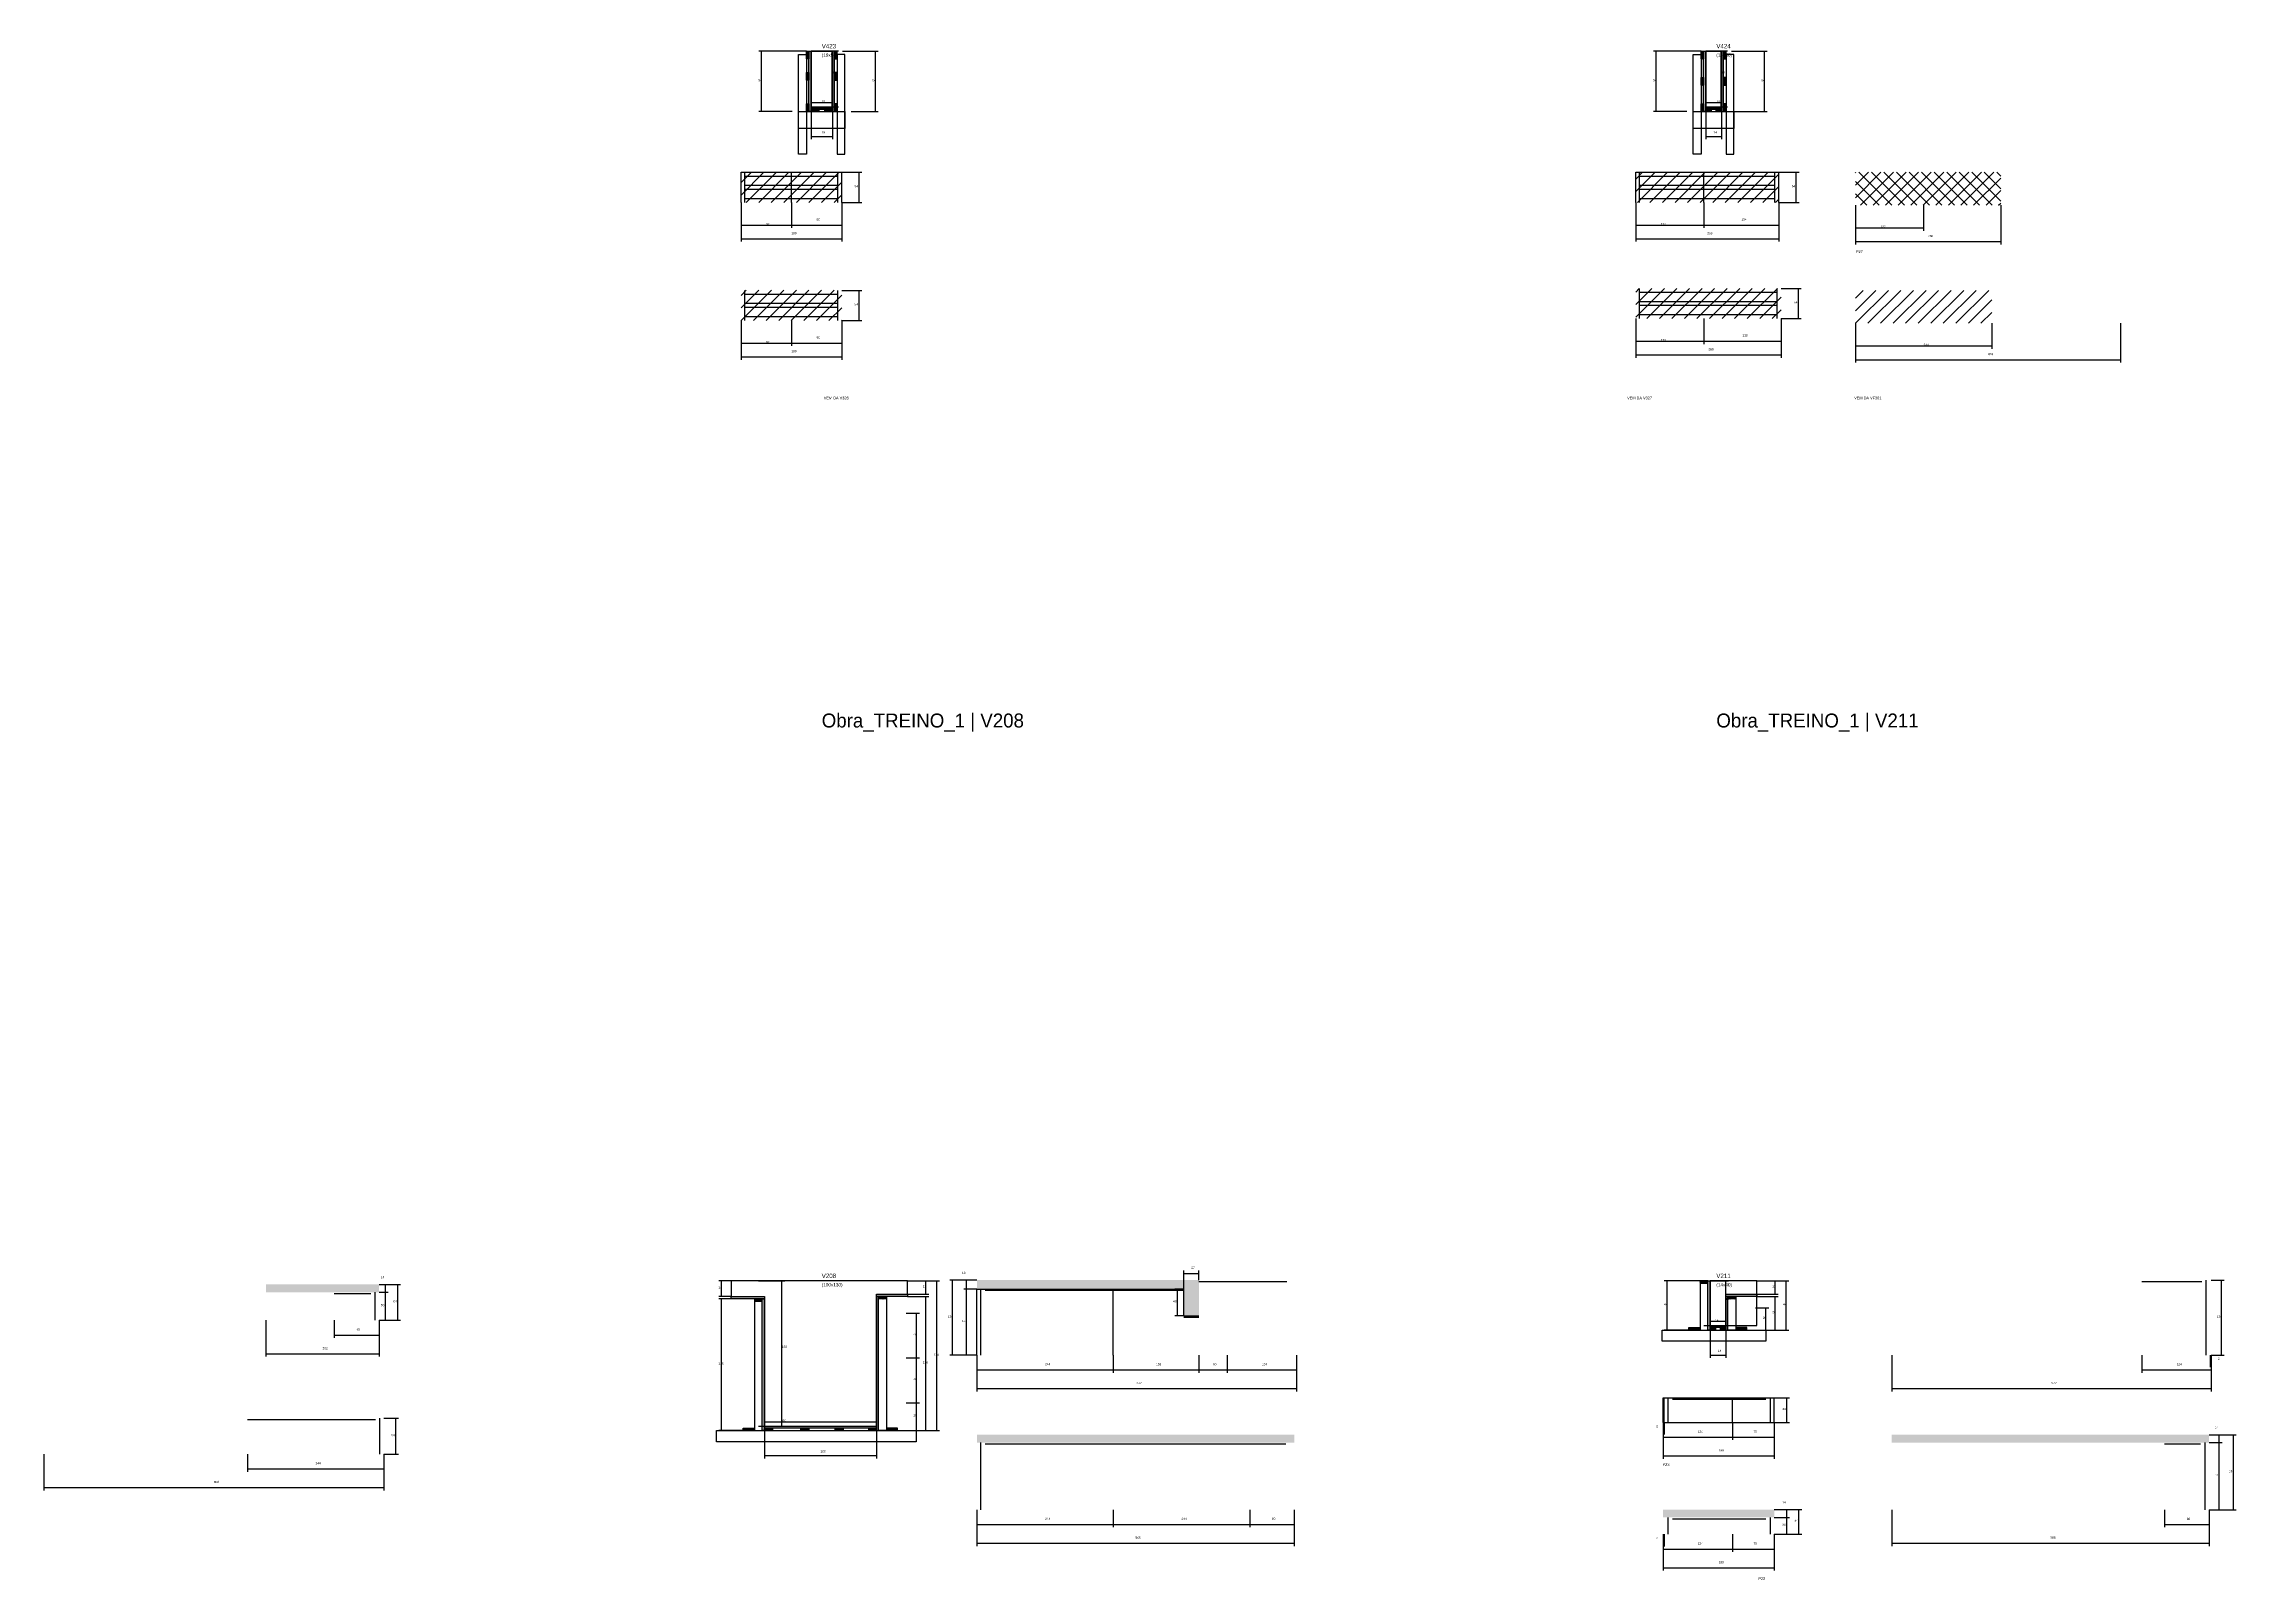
# Model space of a CAD drawing. Header units: metres. Extents: x -65046 to 21926, y -45195 to 1016.
# Drawn here: x -1391 to 2530, y -13735 to -10987 of the extents above; entities that cross this region are included whole.
import ezdxf

# ---------------------------------------------------------------- set-up
doc = ezdxf.new("R2010")
doc.units = ezdxf.units.M
for name, color, linetype in [('CONCRETO', 251, 'Continuous'), ('COTA', 241, 'Continuous'), ('Hachura', 253, 'Continuous'), ('LABEL_ID', 3, 'Continuous'), ('Madeira', 126, 'Continuous'), ('NOMENCLATURA', 7, 'Continuous'), ('Painéis', 200, 'Continuous'), ('REAPROVEITAMENTO', 251, 'Continuous'), ('SARR_2.2x7', 40, 'Continuous'), ('SARR_3.5x7', 81, 'Continuous'), ('Texto Seção', 7, 'Continuous')]:
    doc.layers.add(name, color=color, linetype=linetype)

msp = doc.modelspace()

# ---------------------------------------------------------------- hatches: boundary and pattern name
at = {"layer": 'COTA'}
h = msp.add_hatch(dxfattribs=at)
h.set_pattern_fill('AR-CONC', scale=0.03)
h.paths.add_polyline_path([(-791.5, -13220.4), (-791.5, -13206.4), (-791.5, -13206.4), (-994, -13206.4), (-994, -13206.4), (-994, -13220.4), (-994, -13220.4), (-791.5, -13220.4)])
h = msp.add_hatch(dxfattribs=at)
h.set_pattern_fill('AR-CONC', scale=0.03)
h.paths.add_polyline_path([(674.5, -13262.7), (674.5, -13198.7), (674.5, -13198.7), (277.5, -13198.7), (277.5, -13198.7), (277.5, -13214.7), (277.5, -13214.7), (647.5, -13214.7), (647.5, -13214.7), (647.5, -13262.7), (647.5, -13262.7), (674.5, -13262.7)])
h = msp.add_hatch(dxfattribs=at)
h.set_pattern_fill('AR-CONC', scale=0.03)
h.paths.add_polyline_path([(845, -13475.4), (845, -13489.4), (845, -13489.4), (277.5, -13489.4), (277.5, -13489.4), (277.5, -13475.4), (277.5, -13475.4), (845, -13475.4)])
h = msp.add_hatch(dxfattribs=at)
h.set_pattern_fill('AR-CONC', scale=0.03)
h.paths.add_polyline_path([(2481.2, -13475.4), (2481.2, -13489.4), (2481.2, -13489.4), (1913.7, -13489.4), (1913.7, -13489.4), (1913.7, -13475.4), (1913.7, -13475.4), (2481.2, -13475.4)])
h = msp.add_hatch(dxfattribs=at)
h.set_pattern_fill('AR-CONC', scale=0.03)
h.paths.add_polyline_path([(1703.7, -13623.3), (1703.7, -13609.3), (1703.7, -13609.3), (1504.7, -13609.3), (1504.7, -13609.3), (1504.7, -13623.3), (1504.7, -13623.3), (1703.7, -13623.3)])
at = {"layer": 'Hachura'}
h = msp.add_hatch(dxfattribs=at)
h.set_pattern_fill('ANSI31', scale=0.5)
h.paths.add_polyline_path([(-23, -11014), (-27.4, -11014), (-27.4, -11014), (-27.4, -11000), (-27.4, -11000), (-23, -11000), (-23, -11000), (-23, -11014)])
h = msp.add_hatch(color=8, dxfattribs=at)
h.dxf.hatch_style = 1
h.paths.add_polyline_path([(-19, -11000), (-23, -11000), (-23, -11000), (-23, -11108), (-23, -11108), (-19, -11108), (-19, -11108), (-19, -11000)])
h = msp.add_hatch(color=8, dxfattribs=at)
h.dxf.hatch_style = 1
h.paths.add_polyline_path([(23, -11000), (19, -11000), (19, -11000), (19, -11108), (19, -11108), (23, -11108), (23, -11108), (23, -11000)])
h = msp.add_hatch(dxfattribs=at)
h.set_pattern_fill('ANSI31', scale=0.5)
h.paths.add_polyline_path([(23, -11014), (27.4, -11014), (27.4, -11014), (27.4, -11000), (27.4, -11000), (23, -11000), (23, -11000), (23, -11014)])
h = msp.add_hatch(dxfattribs=at)
h.set_pattern_fill('ANSI31', scale=0.5)
h.paths.add_polyline_path([(1577, -11014), (1572.6, -11014), (1572.6, -11014), (1572.6, -11000), (1572.6, -11000), (1577, -11000), (1577, -11000), (1577, -11014)])
h = msp.add_hatch(color=8, dxfattribs=at)
h.dxf.hatch_style = 1
h.paths.add_polyline_path([(1581, -11000), (1577, -11000), (1577, -11000), (1577, -11108), (1577, -11108), (1581, -11108), (1581, -11108), (1581, -11000)])
h = msp.add_hatch(color=8, dxfattribs=at)
h.dxf.hatch_style = 1
h.paths.add_polyline_path([(1613, -11000), (1609, -11000), (1609, -11000), (1609, -11108), (1609, -11108), (1613, -11108), (1613, -11108), (1613, -11000)])
h = msp.add_hatch(dxfattribs=at)
h.set_pattern_fill('ANSI31', scale=0.5)
h.paths.add_polyline_path([(1613, -11014), (1617.4, -11014), (1617.4, -11014), (1617.4, -11000), (1617.4, -11000), (1613, -11000), (1613, -11000), (1613, -11014)])
h = msp.add_hatch(dxfattribs=at)
h.set_pattern_fill('ANSI31', scale=0.5)
h.paths.add_polyline_path([(-23, -11052.1), (-27.4, -11052.1), (-27.4, -11052.1), (-27.4, -11038.1), (-27.4, -11038.1), (-23, -11038.1), (-23, -11038.1), (-23, -11052.1)])
h = msp.add_hatch(dxfattribs=at)
h.set_pattern_fill('ANSI31', scale=0.5)
h.paths.add_polyline_path([(23, -11052.1), (27.4, -11052.1), (27.4, -11052.1), (27.4, -11038.1), (27.4, -11038.1), (23, -11038.1), (23, -11038.1), (23, -11052.1)])
h = msp.add_hatch(dxfattribs=at)
h.set_pattern_fill('ANSI31', scale=0.5)
h.paths.add_polyline_path([(1577, -11061), (1572.6, -11061), (1572.6, -11061), (1572.6, -11047), (1572.6, -11047), (1577, -11047), (1577, -11047), (1577, -11061)])
h = msp.add_hatch(dxfattribs=at)
h.set_pattern_fill('ANSI31', scale=0.5)
h.paths.add_polyline_path([(1613, -11061), (1617.4, -11061), (1617.4, -11061), (1617.4, -11047), (1617.4, -11047), (1613, -11047), (1613, -11047), (1613, -11061)])
h = msp.add_hatch(dxfattribs=at)
h.set_pattern_fill('ANSI31', scale=0.5)
h.paths.add_polyline_path([(-23, -11108), (-27.4, -11108), (-27.4, -11108), (-27.4, -11094), (-27.4, -11094), (-23, -11094), (-23, -11094), (-23, -11108)])
h = msp.add_hatch(dxfattribs=at)
h.set_pattern_fill('ANSI31', scale=0.5)
h.paths.add_polyline_path([(23, -11108), (27.4, -11108), (27.4, -11108), (27.4, -11094), (27.4, -11094), (23, -11094), (23, -11094), (23, -11108)])
h = msp.add_hatch(dxfattribs=at)
h.set_pattern_fill('ANSI31', scale=0.5)
h.paths.add_polyline_path([(1577, -11108), (1572.6, -11108), (1572.6, -11108), (1572.6, -11094), (1572.6, -11094), (1577, -11094), (1577, -11094), (1577, -11108)])
h = msp.add_hatch(dxfattribs=at)
h.set_pattern_fill('ANSI31', scale=0.5)
h.paths.add_polyline_path([(1613, -11108), (1617.4, -11108), (1617.4, -11108), (1617.4, -11094), (1617.4, -11094), (1613, -11094), (1613, -11094), (1613, -11108)])
h = msp.add_hatch(color=8, dxfattribs=at)
h.dxf.hatch_style = 1
h.paths.add_polyline_path([(19, -11103.6), (19, -11100), (19, -11100), (-19, -11100), (-19, -11100), (-19, -11103.6), (-19, -11103.6), (19, -11103.6)])
h = msp.add_hatch(dxfattribs=at)
h.set_pattern_fill('ANSI31', scale=0.5)
h.paths.add_polyline_path([(-19, -11108), (-19, -11103.6), (-19, -11103.6), (-5, -11103.6), (-5, -11103.6), (-5, -11108), (-5, -11108), (-19, -11108)])
h = msp.add_hatch(dxfattribs=at)
h.set_pattern_fill('ANSI31', scale=0.5)
h.paths.add_polyline_path([(19, -11108), (19, -11103.6), (19, -11103.6), (5, -11103.6), (5, -11103.6), (5, -11108), (5, -11108), (19, -11108)])
h = msp.add_hatch(color=8, dxfattribs=at)
h.dxf.hatch_style = 1
h.paths.add_polyline_path([(1609, -11103.6), (1609, -11100), (1609, -11100), (1581, -11100), (1581, -11100), (1581, -11103.6), (1581, -11103.6), (1609, -11103.6)])
h = msp.add_hatch(dxfattribs=at)
h.set_pattern_fill('ANSI31', scale=0.5)
h.paths.add_polyline_path([(1581, -11108), (1581, -11103.6), (1581, -11103.6), (1591, -11103.6), (1591, -11103.6), (1591, -11108), (1591, -11108), (1581, -11108)])
h = msp.add_hatch(dxfattribs=at)
h.set_pattern_fill('ANSI31', scale=0.5)
h.paths.add_polyline_path([(1609, -11108), (1609, -11103.6), (1609, -11103.6), (1599, -11103.6), (1599, -11103.6), (1599, -11108), (1599, -11108), (1609, -11108)])
h = msp.add_hatch(dxfattribs=at)
h.set_pattern_fill('ANSI31', scale=0.5)
h.paths.add_polyline_path([(1584.8, -13204.4), (1584.8, -13200), (1584.8, -13200), (1570.8, -13200), (1570.8, -13200), (1570.8, -13204.4), (1570.8, -13204.4), (1584.8, -13204.4)])
h = msp.add_hatch(color=8, dxfattribs=at)
h.dxf.hatch_style = 1
h.paths.add_polyline_path([(1584.8, -13200), (1588.8, -13200), (1588.8, -13200), (1588.8, -13288), (1588.8, -13288), (1584.8, -13288), (1584.8, -13288), (1584.8, -13200)])
h = msp.add_hatch(color=8, dxfattribs=at)
h.dxf.hatch_style = 1
h.paths.add_polyline_path([(-162.2, -13232), (-162.2, -13228), (-162.2, -13228), (-102.2, -13228), (-102.2, -13228), (-102.2, -13232), (-102.2, -13232), (-162.2, -13232)])
h = msp.add_hatch(dxfattribs=at)
h.set_pattern_fill('ANSI31', scale=0.5)
h.paths.add_polyline_path([(-106.2, -13236.4), (-106.2, -13232), (-106.2, -13232), (-120.2, -13232), (-120.2, -13232), (-120.2, -13236.4), (-120.2, -13236.4), (-106.2, -13236.4)])
h = msp.add_hatch(color=8, dxfattribs=at)
h.dxf.hatch_style = 1
h.paths.add_polyline_path([(-106.2, -13232), (-102.2, -13232), (-102.2, -13232), (-102.2, -13468), (-102.2, -13468), (-106.2, -13468), (-106.2, -13468), (-106.2, -13232)])
h = msp.add_hatch(color=8, dxfattribs=at)
h.dxf.hatch_style = 1
h.paths.add_polyline_path([(97.8, -13228), (97.8, -13224), (97.8, -13224), (153.4, -13224), (153.4, -13224), (153.4, -13228), (153.4, -13228), (97.8, -13228)])
h = msp.add_hatch(color=8, dxfattribs=at)
h.dxf.hatch_style = 1
h.paths.add_polyline_path([(101.8, -13228), (97.8, -13228), (97.8, -13228), (97.8, -13468), (97.8, -13468), (101.8, -13468), (101.8, -13468), (101.8, -13228)])
h = msp.add_hatch(dxfattribs=at)
h.set_pattern_fill('ANSI31', scale=0.5)
h.paths.add_polyline_path([(101.8, -13232.4), (101.8, -13228), (101.8, -13228), (115.8, -13228), (115.8, -13228), (115.8, -13232.4), (115.8, -13232.4), (101.8, -13232.4)])
h = msp.add_hatch(color=8, dxfattribs=at)
h.dxf.hatch_style = 1
h.paths.add_polyline_path([(1620.8, -13224), (1616.8, -13224), (1616.8, -13224), (1616.8, -13288), (1616.8, -13288), (1620.8, -13288), (1620.8, -13288), (1620.8, -13224)])
h = msp.add_hatch(color=8, dxfattribs=at)
h.dxf.hatch_style = 1
h.paths.add_polyline_path([(1616.8, -13228), (1616.8, -13224), (1616.8, -13224), (1672.4, -13224), (1672.4, -13224), (1672.4, -13228), (1672.4, -13228), (1616.8, -13228)])
h = msp.add_hatch(dxfattribs=at)
h.set_pattern_fill('ANSI31', scale=0.5)
h.paths.add_polyline_path([(1620.8, -13232.4), (1620.8, -13228), (1620.8, -13228), (1634.8, -13228), (1634.8, -13228), (1634.8, -13232.4), (1634.8, -13232.4), (1620.8, -13232.4)])
h = msp.add_hatch(dxfattribs=at)
h.set_pattern_fill('ANSI31', scale=0.5)
h.paths.add_polyline_path([(1550.8, -13288), (1550.8, -13283.6), (1550.8, -13283.6), (1570.8, -13283.6), (1570.8, -13283.6), (1570.8, -13288), (1570.8, -13288), (1550.8, -13288)])
h = msp.add_hatch(color=8, dxfattribs=at)
h.dxf.hatch_style = 1
h.paths.add_polyline_path([(1588.8, -13283.6), (1588.8, -13280), (1588.8, -13280), (1616.8, -13280), (1616.8, -13280), (1616.8, -13283.6), (1616.8, -13283.6), (1588.8, -13283.6)])
h = msp.add_hatch(dxfattribs=at)
h.set_pattern_fill('ANSI31', scale=0.5)
h.paths.add_polyline_path([(1588.8, -13288), (1588.8, -13283.6), (1588.8, -13283.6), (1598.8, -13283.6), (1598.8, -13283.6), (1598.8, -13288), (1598.8, -13288), (1588.8, -13288)])
h = msp.add_hatch(dxfattribs=at)
h.set_pattern_fill('ANSI31', scale=0.5)
h.paths.add_polyline_path([(1616.8, -13288), (1616.8, -13283.6), (1616.8, -13283.6), (1606.8, -13283.6), (1606.8, -13283.6), (1606.8, -13288), (1606.8, -13288), (1616.8, -13288)])
h = msp.add_hatch(dxfattribs=at)
h.set_pattern_fill('ANSI31', scale=0.5)
h.paths.add_polyline_path([(1654.8, -13288), (1654.8, -13283.6), (1654.8, -13283.6), (1634.8, -13283.6), (1634.8, -13283.6), (1634.8, -13288), (1634.8, -13288), (1654.8, -13288)])
h = msp.add_hatch(dxfattribs=at)
h.set_pattern_fill('ANSI31', scale=0.5)
h.paths.add_polyline_path([(-140.2, -13468), (-140.2, -13463.6), (-140.2, -13463.6), (-120.2, -13463.6), (-120.2, -13463.6), (-120.2, -13468), (-120.2, -13468), (-140.2, -13468)])
h = msp.add_hatch(color=8, dxfattribs=at)
h.dxf.hatch_style = 1
h.paths.add_polyline_path([(-102.2, -13463.6), (-102.2, -13460), (-102.2, -13460), (97.8, -13460), (97.8, -13460), (97.8, -13463.6), (97.8, -13463.6), (-102.2, -13463.6)])
h = msp.add_hatch(dxfattribs=at)
h.set_pattern_fill('ANSI31', scale=0.5)
h.paths.add_polyline_path([(-102.2, -13468), (-102.2, -13463.6), (-102.2, -13463.6), (-88.2, -13463.6), (-88.2, -13463.6), (-88.2, -13468), (-88.2, -13468), (-102.2, -13468)])
h = msp.add_hatch(dxfattribs=at)
h.set_pattern_fill('ANSI31', scale=0.5)
h.paths.add_polyline_path([(-37.1, -13468), (-37.1, -13463.6), (-37.1, -13463.6), (-23.1, -13463.6), (-23.1, -13463.6), (-23.1, -13468), (-23.1, -13468), (-37.1, -13468)])
h = msp.add_hatch(dxfattribs=at)
h.set_pattern_fill('ANSI31', scale=0.5)
h.paths.add_polyline_path([(24.2, -13468), (24.2, -13463.6), (24.2, -13463.6), (38.2, -13463.6), (38.2, -13463.6), (38.2, -13468), (38.2, -13468), (24.2, -13468)])
h = msp.add_hatch(dxfattribs=at)
h.set_pattern_fill('ANSI31', scale=0.5)
h.paths.add_polyline_path([(97.8, -13468), (97.8, -13463.6), (97.8, -13463.6), (83.8, -13463.6), (83.8, -13463.6), (83.8, -13468), (83.8, -13468), (97.8, -13468)])
h = msp.add_hatch(dxfattribs=at)
h.set_pattern_fill('ANSI31', scale=0.5)
h.paths.add_polyline_path([(135.8, -13468), (135.8, -13463.6), (135.8, -13463.6), (115.8, -13463.6), (115.8, -13463.6), (115.8, -13468), (115.8, -13468), (135.8, -13468)])
at = {"layer": 'REAPROVEITAMENTO'}
h = msp.add_hatch(dxfattribs=at)
h.set_pattern_fill('ANSI31', scale=5)
h.paths.add_polyline_path([(35.7, -11270.7), (35.7, -11216.6), (35.7, -11216.6), (-144.3, -11216.4), (-144.3, -11216.4), (-144.3, -11270.6), (-144.3, -11270.6), (35.7, -11270.7)])
h = msp.add_hatch(dxfattribs=at)
h.set_pattern_fill('ANSI31', scale=5)
h.paths.add_polyline_path([(1711.8, -11270.7), (1711.8, -11216.7), (1711.8, -11216.7), (1455.8, -11216.7), (1455.8, -11216.7), (1455.8, -11270.7), (1455.8, -11270.7), (1711.8, -11270.7)])
h = msp.add_hatch(dxfattribs=at)
h.set_pattern_fill('ANSI37', scale=5)
h.paths.add_polyline_path([(2108.7, -11275.7), (2108.7, -11216.7), (2108.7, -11216.7), (1848.7, -11216.7), (1848.7, -11216.7), (1848.7, -11275.7), (1848.7, -11275.7), (2108.7, -11275.7)])
h = msp.add_hatch(dxfattribs=at)
h.set_pattern_fill('ANSI31', scale=5)
h.paths.add_polyline_path([(35.7, -11481.9), (35.7, -11427.8), (35.7, -11427.8), (-144.3, -11427.6), (-144.3, -11427.6), (-144.3, -11481.8), (-144.3, -11481.8), (35.7, -11481.9)])
h = msp.add_hatch(dxfattribs=at)
h.set_pattern_fill('ANSI31', scale=5)
h.paths.add_polyline_path([(1715.8, -11478.4), (1715.8, -11424.4), (1715.8, -11424.4), (1455.8, -11424.4), (1455.8, -11424.4), (1455.8, -11478.4), (1455.8, -11478.4), (1715.8, -11478.4)])
h = msp.add_hatch(dxfattribs=at)
h.set_pattern_fill('ANSI31', scale=5)
h.paths.add_polyline_path([(2092.7, -11486.9), (2092.7, -11427.9), (2092.7, -11427.9), (1848.7, -11427.9), (1848.7, -11427.9), (1848.7, -11486.9), (1848.7, -11486.9), (2092.7, -11486.9)])

# ---------------------------------------------------------------- linework, layer by layer
at = {"layer": 'CONCRETO'}
for points in [[(-19, -11000), (-19, -11000), (19, -11000), (19, -11028), (19, -11028), (19, -11100), (-19, -11100), (-19, -11000)], [(-19, -11100), (19, -11100), (19, -11000), (-19, -11000)], [(1581, -11000), (1581, -11000), (1609, -11000), (1609, -11028), (1609, -11028), (1609, -11100), (1581, -11100), (1581, -11000)], [(1581, -11100), (1609, -11100), (1609, -11000), (1581, -11000)], [(153.4, -13224), (153.4, -13200), (-162.2, -13200), (-162.2, -13228), (-102.2, -13228), (-102.2, -13460), (97.8, -13460), (97.8, -13224)], [(1672.4, -13224), (1672.4, -13200), (1588.8, -13200), (1588.8, -13228), (1588.8, -13228), (1588.8, -13280), (1616.8, -13280), (1616.8, -13224)], [(1588.8, -13280), (1672.4, -13280), (1672.4, -13200), (1588.8, -13200)]]:
    msp.add_lwpolyline(points, close=True, dxfattribs=at)
at = {"layer": 'COTA'}
for p, q in [((-27.4, -11000), (-112.7, -11000)), ((-107.7, -11108), (-107.7, -11000)), ((30, -11000), (13.5, -11000)), ((18.5, -11100), (18.5, -11000)), ((37, -11000), (100.9, -11000)), ((95.9, -11108), (95.9, -11000)), ((1572.6, -11000), (1487.4, -11000)), ((1492.4, -11108), (1492.4, -11000)), ((1620, -11000), (1603.5, -11000)), ((1608.5, -11100), (1608.5, -11000)), ((1627, -11000), (1690.9, -11000)), ((1685.9, -11108), (1685.9, -11000)), ((-19, -11108), (-19, -11087)), ((-19, -11092), (19, -11092)), ((19, -11108), (19, -11087)), ((1581, -11108), (1581, -11087)), ((1581, -11092), (1609, -11092)), ((1609, -11108), (1609, -11087)), ((-52.6, -11108), (-112.7, -11108)), ((-19, -11108), (-19, -11157.7)), ((30, -11100), (13.5, -11100)), ((19, -11108), (19, -11157.7)), ((52.6, -11108), (100.9, -11108)), ((1547.4, -11108), (1487.4, -11108)), ((1581, -11108), (1581, -11157.7)), ((1620, -11100), (1603.5, -11100)), ((1609, -11108), (1609, -11157.7)), ((1632.6, -11108), (1690.9, -11108)), ((-19, -11152.7), (19, -11152.7)), ((1581, -11152.7), (1609, -11152.7)), ((35.7, -11216.7), (71.9, -11216.7)), ((66.9, -11270.7), (66.9, -11216.7)), ((1711.8, -11216.7), (1747.9, -11216.7)), ((1742.9, -11270.7), (1742.9, -11216.7)), ((-144.3, -11270.7), (-144.3, -11316.2)), ((-144.3, -11270.7), (-144.3, -11340.8)), ((-54.3, -11270.7), (-54.3, -11316.2)), ((-54.3, -11270.7), (-54.3, -11316.2)), ((35.7, -11270.7), (35.7, -11316.2)), ((35.7, -11270.7), (35.7, -11340.8)), ((35.7, -11270.7), (71.9, -11270.7)), ((1455.8, -11270.7), (1455.8, -11316.2)), ((1455.8, -11270.7), (1455.8, -11340.8)), ((1577.8, -11270.7), (1577.8, -11316.2)), ((1577.8, -11270.7), (1577.8, -11316.2)), ((1711.8, -11270.7), (1711.8, -11316.2)), ((1711.8, -11270.7), (1711.8, -11340.8)), ((1711.8, -11270.7), (1747.9, -11270.7)), ((1848.7, -11275.7), (1848.7, -11321.2)), ((1848.7, -11275.7), (1848.7, -11345.8)), ((1970.7, -11275.7), (1970.7, -11321.2)), ((2108.7, -11275.7), (2108.7, -11345.8)), ((-144.3, -11311.2), (-54.3, -11311.2)), ((-54.3, -11311.2), (35.7, -11311.2)), ((1455.8, -11311.2), (1577.8, -11311.2)), ((1577.8, -11311.2), (1711.8, -11311.2)), ((1848.7, -11316.2), (1970.7, -11316.2)), ((-144.3, -11335.8), (35.7, -11335.8)), ((1455.8, -11335.8), (1711.8, -11335.8)), ((1848.7, -11340.8), (2108.7, -11340.8)), ((35.7, -11427.9), (71.9, -11427.9)), ((66.9, -11481.9), (66.9, -11427.9)), ((1715.8, -11424.4), (1751.9, -11424.4)), ((1746.9, -11478.4), (1746.9, -11424.4)), ((-144.3, -11481.9), (-144.3, -11527.4)), ((-144.3, -11481.9), (-144.3, -11552)), ((-54.3, -11481.9), (-54.3, -11527.4)), ((-54.3, -11481.9), (-54.3, -11527.4)), ((35.7, -11481.9), (35.7, -11527.4)), ((35.7, -11481.9), (35.7, -11552)), ((35.7, -11481.9), (71.9, -11481.9)), ((1455.8, -11478.4), (1455.8, -11523.9)), ((1455.8, -11478.4), (1455.8, -11548.4)), ((1577.8, -11478.4), (1577.8, -11523.9)), ((1577.8, -11478.4), (1577.8, -11523.9)), ((1715.8, -11478.4), (1715.8, -11523.9)), ((1715.8, -11478.4), (1715.8, -11548.4)), ((1715.8, -11478.4), (1751.9, -11478.4)), ((1848.7, -11486.9), (1848.7, -11532.4)), ((1848.7, -11486.9), (1848.7, -11557)), ((2092.7, -11486.9), (2092.7, -11532.4)), ((2322.7, -11486.9), (2322.7, -11557)), ((-144.3, -11522.4), (-54.3, -11522.4)), ((-54.3, -11522.4), (35.7, -11522.4)), ((1455.8, -11518.9), (1577.8, -11518.9)), ((1577.8, -11518.9), (1715.8, -11518.9)), ((1848.7, -11527.4), (2092.7, -11527.4)), ((-144.3, -11547), (35.7, -11547)), ((1455.8, -11543.4), (1715.8, -11543.4)), ((1848.7, -11552), (2322.7, -11552)), ((-162.2, -13200), (-184.1, -13200)), ((-179.1, -13228), (-179.1, -13200)), ((-113.2, -13200), (-66.2, -13200)), ((-71.2, -13460), (-71.2, -13200)), ((153.4, -13200), (210.7, -13200)), ((153.4, -13200), (191.4, -13200)), ((186.4, -13224), (186.4, -13200)), ((205.7, -13468), (205.7, -13200)), ((647.5, -13214.7), (647.5, -13181.7)), ((647.5, -13186.7), (674.5, -13186.7)), ((674.5, -13198.7), (674.5, -13181.7)), ((1570.8, -13200), (1507, -13200)), ((1512, -13288), (1512, -13200)), ((1577.8, -13200), (1621.8, -13200)), ((1616.8, -13280), (1616.8, -13200)), ((1672.4, -13200), (1729.8, -13200)), ((1672.4, -13200), (1710.5, -13200)), ((1705.5, -13224), (1705.5, -13200)), ((1724.8, -13288), (1724.8, -13200)), ((-162.2, -13228), (-184.1, -13228)), ((-162.2, -13232), (-184.1, -13232)), ((-179.1, -13468), (-179.1, -13232)), ((153.4, -13224), (191.4, -13224)), ((153.4, -13228), (191.4, -13228)), ((186.4, -13468), (186.4, -13228)), ((1670.1, -13248), (1693.7, -13248)), ((1672.4, -13224), (1710.5, -13224)), ((1672.4, -13228), (1710.5, -13228)), ((1688.7, -13288), (1688.7, -13248)), ((1705.5, -13288), (1705.5, -13228)), ((-994, -13270.4), (-994, -13335.5)), ((-872, -13270.4), (-872, -13302)), ((-791.5, -13270.4), (-791.5, -13302)), ((-791.5, -13270.4), (-791.5, -13335.5)), ((151.1, -13258), (174.6, -13258)), ((169.6, -13338), (169.6, -13258)), ((1555.2, -13288), (1507, -13288)), ((1577.8, -13280), (1621.8, -13280)), ((1588.8, -13288), (1588.8, -13267)), ((1588.8, -13272), (1616.8, -13272)), ((1588.8, -13288), (1588.8, -13337.7)), ((1616.8, -13288), (1616.8, -13267)), ((1616.8, -13288), (1616.8, -13337.7)), ((1650.4, -13288), (1729.8, -13288)), ((1650.4, -13288), (1710.5, -13288)), ((1670.1, -13288), (1693.7, -13288)), ((-994, -13330.5), (-791.5, -13330.5)), ((-872, -13297), (-791.5, -13297)), ((151.1, -13338), (174.6, -13338)), ((151.1, -13338), (174.6, -13338)), ((169.6, -13418), (169.6, -13338)), ((277.5, -13332.7), (277.5, -13364.3)), ((277.5, -13332.7), (277.5, -13397.8)), ((277.5, -13359.3), (521.5, -13359.3)), ((521.5, -13332.7), (521.5, -13364.3)), ((521.5, -13332.7), (521.5, -13364.3)), ((521.5, -13359.3), (674.5, -13359.3)), ((674.5, -13332.7), (674.5, -13364.3)), ((725, -13332.7), (725, -13364.3)), ((725, -13359.3), (849, -13359.3)), ((849, -13332.7), (849, -13364.3)), ((849, -13332.7), (849, -13397.8)), ((1588.8, -13332.7), (1616.8, -13332.7)), ((1913.7, -13332.7), (1913.7, -13397.8)), ((2361.2, -13332.7), (2361.2, -13364.3)), ((2361.2, -13359.3), (2485.2, -13359.3)), ((2483.2, -13332.7), (2483.2, -13354.4)), ((2483.2, -13349.4), (2485.2, -13349.4)), ((2485.2, -13332.7), (2485.2, -13364.3)), ((2485.2, -13332.7), (2485.2, -13397.8)), ((2485.2, -13332.7), (2485.2, -13354.4)), ((277.5, -13392.8), (849, -13392.8)), ((1703.7, -13409.2), (1731.1, -13409.2)), ((1726.1, -13453.2), (1726.1, -13409.2)), ((1913.7, -13392.8), (2485.2, -13392.8)), ((-102.2, -13468), (-102.2, -13447)), ((97.8, -13468), (97.8, -13447)), ((151.1, -13418), (174.6, -13418)), ((151.1, -13418), (174.6, -13418)), ((169.6, -13468), (169.6, -13418)), ((-135.8, -13468), (-184.1, -13468)), ((-113.2, -13460), (-66.2, -13460)), ((-102.2, -13452), (97.8, -13452)), ((-102.2, -13468), (-102.2, -13517.7)), ((97.8, -13468), (97.8, -13517.7)), ((131.4, -13468), (210.7, -13468)), ((131.4, -13468), (191.4, -13468)), ((151.1, -13468), (174.6, -13468)), ((1504.7, -13453.2), (1504.7, -13484.7)), ((1504.7, -13453.2), (1504.7, -13518.3)), ((1504.7, -13453.2), (1504.7, -13474.9)), ((1504.7, -13469.9), (1506.7, -13469.9)), ((1504.7, -13479.7), (1628.7, -13479.7)), ((1506.7, -13453.2), (1506.7, -13474.9)), ((1628.7, -13453.2), (1628.7, -13484.7)), ((1628.7, -13453.2), (1628.7, -13484.7)), ((1628.7, -13479.7), (1703.7, -13479.7)), ((1703.7, -13453.2), (1703.7, -13484.7)), ((1703.7, -13453.2), (1703.7, -13518.3)), ((1703.7, -13453.2), (1731.1, -13453.2)), ((-1391.2, -13509.9), (-1391.2, -13574.9)), ((-1027.2, -13509.9), (-1027.2, -13541.4)), ((-783.2, -13509.9), (-783.2, -13541.4)), ((-783.2, -13509.9), (-783.2, -13574.9)), ((-102.2, -13512.7), (97.8, -13512.7)), ((1504.7, -13513.3), (1703.7, -13513.3)), ((-1027.2, -13536.4), (-783.2, -13536.4)), ((-1391.2, -13569.9), (-783.2, -13569.9)), ((277.5, -13609.4), (277.5, -13640.9)), ((277.5, -13609.4), (277.5, -13674.4)), ((277.5, -13635.9), (521.5, -13635.9)), ((521.5, -13609.4), (521.5, -13640.9)), ((521.5, -13609.4), (521.5, -13640.9)), ((521.5, -13635.9), (765.5, -13635.9)), ((765.5, -13609.4), (765.5, -13640.9)), ((765.5, -13609.4), (765.5, -13640.9)), ((765.5, -13635.9), (845, -13635.9)), ((845, -13609.4), (845, -13640.9)), ((845, -13609.4), (845, -13674.4)), ((1703.7, -13609.3), (1731.1, -13609.3)), ((1703.7, -13609.3), (1752.7, -13609.3)), ((1703.7, -13623.3), (1731.1, -13623.3)), ((1703.7, -13623.3), (1731.1, -13623.3)), ((1726.1, -13623.3), (1726.1, -13609.3)), ((1726.1, -13653.3), (1726.1, -13623.3)), ((1747.7, -13653.3), (1747.7, -13609.3)), ((1913.7, -13609.4), (1913.7, -13674.4)), ((2401.7, -13609.4), (2401.7, -13640.9)), ((2401.7, -13635.9), (2481.2, -13635.9)), ((2481.2, -13609.4), (2481.2, -13640.9)), ((2481.2, -13609.4), (2481.2, -13674.4)), ((277.5, -13669.4), (845, -13669.4)), ((1504.7, -13653.3), (1504.7, -13684.8)), ((1504.7, -13653.3), (1504.7, -13718.4)), ((1504.7, -13653.3), (1504.7, -13675)), ((1504.7, -13670), (1506.7, -13670)), ((1504.7, -13679.8), (1628.7, -13679.8)), ((1506.7, -13653.3), (1506.7, -13675)), ((1628.7, -13653.3), (1628.7, -13684.8)), ((1628.7, -13653.3), (1628.7, -13684.8)), ((1628.7, -13679.8), (1703.7, -13679.8)), ((1703.7, -13653.3), (1703.7, -13684.8)), ((1703.7, -13653.3), (1703.7, -13718.4)), ((1703.7, -13653.3), (1731.1, -13653.3)), ((1703.7, -13653.3), (1752.7, -13653.3)), ((1913.7, -13669.4), (2481.2, -13669.4)), ((1504.7, -13713.4), (1703.7, -13713.4))]:
    msp.add_line(p, q, dxfattribs=at)
at = {"layer": 'Madeira'}
for points in [[(-23, -11014), (-27.4, -11014), (-27.4, -11000), (-23, -11000)], [(23, -11014), (27.4, -11014), (27.4, -11000), (23, -11000)], [(1577, -11014), (1572.6, -11014), (1572.6, -11000), (1577, -11000)], [(1613, -11014), (1617.4, -11014), (1617.4, -11000), (1613, -11000)], [(-23, -11052.1), (-27.4, -11052.1), (-27.4, -11038.1), (-23, -11038.1)], [(23, -11052.1), (27.4, -11052.1), (27.4, -11038.1), (23, -11038.1)], [(1577, -11061), (1572.6, -11061), (1572.6, -11047), (1577, -11047)], [(1613, -11061), (1617.4, -11061), (1617.4, -11047), (1613, -11047)], [(-23, -11108), (-27.4, -11108), (-27.4, -11094), (-23, -11094)], [(23, -11108), (27.4, -11108), (27.4, -11094), (23, -11094)], [(1577, -11108), (1572.6, -11108), (1572.6, -11094), (1577, -11094)], [(1613, -11108), (1617.4, -11108), (1617.4, -11094), (1613, -11094)], [(-19, -11108), (-19, -11103.6), (-5, -11103.6), (-5, -11108)], [(19, -11108), (19, -11103.6), (5, -11103.6), (5, -11108)], [(1581, -11108), (1581, -11103.6), (1591, -11103.6), (1591, -11108)], [(1609, -11108), (1609, -11103.6), (1599, -11103.6), (1599, -11108)], [(1584.8, -13204.4), (1584.8, -13200), (1570.8, -13200), (1570.8, -13204.4)], [(1584.8, -13200), (1570.8, -13200), (1570.8, -13288), (1584.8, -13288)], [(-106.2, -13236.4), (-106.2, -13232), (-120.2, -13232), (-120.2, -13236.4)], [(-106.2, -13232), (-120.2, -13232), (-120.2, -13468), (-106.2, -13468)], [(101.8, -13232.4), (101.8, -13228), (115.8, -13228), (115.8, -13232.4)], [(101.8, -13228), (115.8, -13228), (115.8, -13468), (101.8, -13468)], [(1620.8, -13232.4), (1620.8, -13228), (1634.8, -13228), (1634.8, -13232.4)], [(1620.8, -13228), (1634.8, -13228), (1634.8, -13288), (1620.8, -13288)], [(1688.3, -13308), (1503.1, -13308), (1503.1, -13288), (1688.3, -13288)], [(1550.8, -13288), (1550.8, -13283.6), (1570.8, -13283.6), (1570.8, -13288)], [(1588.8, -13288), (1588.8, -13283.6), (1598.8, -13283.6), (1598.8, -13288)], [(1616.8, -13288), (1616.8, -13283.6), (1606.8, -13283.6), (1606.8, -13288)], [(1654.8, -13288), (1654.8, -13283.6), (1634.8, -13283.6), (1634.8, -13288)], [(169.2, -13488), (-188, -13488), (-188, -13468), (169.2, -13468)], [(-140.2, -13468), (-140.2, -13463.6), (-120.2, -13463.6), (-120.2, -13468)], [(-102.2, -13468), (-102.2, -13463.6), (-88.2, -13463.6), (-88.2, -13468)], [(-37.1, -13468), (-37.1, -13463.6), (-23.1, -13463.6), (-23.1, -13468)], [(24.2, -13468), (24.2, -13463.6), (38.2, -13463.6), (38.2, -13468)], [(97.8, -13468), (97.8, -13463.6), (83.8, -13463.6), (83.8, -13468)], [(135.8, -13468), (135.8, -13463.6), (115.8, -13463.6), (115.8, -13468)]]:
    msp.add_lwpolyline(points, close=True, dxfattribs=at)
at = {"layer": 'Painéis'}
for p, q in [((-19, -11108), (-19, -11000)), ((19, -11108), (19, -11000)), ((1581, -11108), (1581, -11000)), ((1609, -11108), (1609, -11000)), ((-19, -11100), (19, -11100)), ((-19, -11103.6), (-19, -11100)), ((19, -11103.6), (19, -11100)), ((1581, -11100), (1609, -11100)), ((1581, -11103.6), (1581, -11100)), ((1609, -11103.6), (1609, -11100)), ((-144.3, -11216.7), (35.7, -11216.7)), ((-144.3, -11270.7), (-144.3, -11216.7)), ((-54.3, -11270.7), (-54.3, -11216.7)), ((35.7, -11270.7), (35.7, -11216.7)), ((1455.8, -11216.7), (1711.8, -11216.7)), ((1455.8, -11270.7), (1455.8, -11216.7)), ((1577.8, -11270.7), (1577.8, -11216.7)), ((1711.8, -11270.7), (1711.8, -11216.7)), ((-791.5, -13206.4), (-775.3, -13206.4)), ((-791.5, -13206.4), (-753.2, -13206.4)), ((-780.3, -13220.4), (-780.3, -13206.4)), ((-758.2, -13270.4), (-758.2, -13206.4)), ((277.5, -13198.7), (228.9, -13198.7)), ((233.9, -13332.7), (233.9, -13198.7)), ((277.5, -13198.7), (254.1, -13198.7)), ((259.1, -13214.7), (259.1, -13198.7)), ((1588.8, -13288), (1588.8, -13200)), ((2485.2, -13198.7), (2508.5, -13198.7)), ((2503.5, -13332.7), (2503.5, -13198.7)), ((-791.5, -13220.4), (-775.3, -13220.4)), ((-791.5, -13220.4), (-775.3, -13220.4)), ((-780.3, -13270.4), (-780.3, -13220.4)), ((-162.2, -13228), (-102.2, -13228)), ((-102.2, -13468), (-102.2, -13232)), ((97.8, -13224), (153.4, -13224)), ((97.8, -13468), (97.8, -13228)), ((277.5, -13214.7), (254.1, -13214.7)), ((277.5, -13214.7), (254.1, -13214.7)), ((259.1, -13332.7), (259.1, -13214.7)), ((277.5, -13214.7), (647.5, -13214.7)), ((277.5, -13332.7), (277.5, -13214.7)), ((521.5, -13332.7), (521.5, -13214.7)), ((647.5, -13214.7), (631.4, -13214.7)), ((636.4, -13262.7), (636.4, -13214.7)), ((647.5, -13262.7), (647.5, -13214.7)), ((1616.8, -13224), (1672.4, -13224)), ((1616.8, -13228), (1616.8, -13224)), ((1616.8, -13288), (1616.8, -13228)), ((1672.4, -13228), (1672.4, -13224)), ((-791.5, -13270.4), (-775.3, -13270.4)), ((-791.5, -13270.4), (-753.2, -13270.4)), ((647.5, -13262.7), (631.4, -13262.7)), ((647.5, -13262.7), (674.5, -13262.7)), ((1588.8, -13280), (1616.8, -13280)), ((1588.8, -13283.6), (1588.8, -13280)), ((1616.8, -13283.6), (1616.8, -13280)), ((277.5, -13332.7), (228.9, -13332.7)), ((277.5, -13332.7), (254.1, -13332.7)), ((674.5, -13332.7), (674.5, -13364.3)), ((674.5, -13359.3), (725, -13359.3)), ((725, -13332.7), (725, -13364.3)), ((2485.2, -13332.7), (2508.5, -13332.7)), ((1504.7, -13409.2), (1703.7, -13409.2)), ((1504.7, -13453.2), (1504.7, -13409.2)), ((1506.7, -13453.2), (1506.7, -13409.2)), ((1628.7, -13453.2), (1628.7, -13409.2)), ((1703.7, -13453.2), (1703.7, -13409.2)), ((-783.2, -13445.9), (-756.8, -13445.9)), ((-761.8, -13509.9), (-761.8, -13445.9)), ((-102.2, -13460), (97.8, -13460)), ((-102.2, -13463.6), (-102.2, -13460)), ((97.8, -13463.6), (97.8, -13460)), ((1504.7, -13453.2), (1703.7, -13453.2)), ((2481.2, -13475.4), (2504.5, -13475.4)), ((2481.2, -13475.4), (2529.7, -13475.4)), ((2499.5, -13489.4), (2499.5, -13475.4)), ((2524.7, -13609.4), (2524.7, -13475.4)), ((-783.2, -13509.9), (-756.8, -13509.9)), ((2481.2, -13489.4), (2504.5, -13489.4)), ((2481.2, -13489.4), (2504.5, -13489.4)), ((2499.5, -13609.4), (2499.5, -13489.4)), ((2481.2, -13609.4), (2504.5, -13609.4)), ((2481.2, -13609.4), (2529.7, -13609.4))]:
    msp.add_line(p, q, dxfattribs=at)
for points in [[(-23, -11000), (-19, -11000), (-19, -11108), (-23, -11108)], [(23, -11000), (19, -11000), (19, -11108), (23, -11108)], [(1577, -11000), (1581, -11000), (1581, -11108), (1577, -11108)], [(1613, -11000), (1609, -11000), (1609, -11108), (1613, -11108)], [(19, -11103.6), (19, -11100), (-19, -11100), (-19, -11103.6)], [(1609, -11103.6), (1609, -11100), (1581, -11100), (1581, -11103.6)], [(1584.8, -13200), (1588.8, -13200), (1588.8, -13288), (1584.8, -13288)], [(-162.2, -13232), (-162.2, -13228), (-102.2, -13228), (-102.2, -13232)], [(-106.2, -13232), (-102.2, -13232), (-102.2, -13468), (-106.2, -13468)], [(97.8, -13228), (97.8, -13224), (153.4, -13224), (153.4, -13228)], [(101.8, -13228), (97.8, -13228), (97.8, -13468), (101.8, -13468)], [(1616.8, -13228), (1616.8, -13224), (1672.4, -13224), (1672.4, -13228)], [(1620.8, -13228), (1616.8, -13228), (1616.8, -13288), (1620.8, -13288)], [(1588.8, -13283.6), (1588.8, -13280), (1616.8, -13280), (1616.8, -13283.6)], [(-102.2, -13463.6), (-102.2, -13460), (97.8, -13460), (97.8, -13463.6)]]:
    msp.add_lwpolyline(points, close=True, dxfattribs=at)
at = {"layer": 'SARR_2.2x7'}
for p, q in [((-137.3, -11270.7), (-137.3, -11216.7)), ((-137.3, -11223.7), (-54.3, -11223.7)), ((-137.3, -11239.9), (-54.3, -11239.9)), ((-137.3, -11246.9), (-54.3, -11246.9)), ((-54.3, -11223.7), (28.7, -11223.7)), ((-54.3, -11239.9), (28.7, -11239.9)), ((-54.3, -11246.9), (28.7, -11246.9)), ((28.7, -11270.7), (28.7, -11216.7)), ((1462.8, -11270.7), (1462.8, -11216.7)), ((1462.8, -11223.7), (1577.8, -11223.7)), ((1462.8, -11239.9), (1577.8, -11239.9)), ((1462.8, -11246.9), (1577.8, -11246.9)), ((1577.8, -11223.7), (1704.8, -11223.7)), ((1577.8, -11239.9), (1704.8, -11239.9)), ((1577.8, -11246.9), (1704.8, -11246.9)), ((1704.8, -11270.7), (1704.8, -11216.7)), ((-137.3, -11263.7), (-54.3, -11263.7)), ((-54.3, -11263.7), (28.7, -11263.7)), ((1462.8, -11263.7), (1577.8, -11263.7)), ((1577.8, -11263.7), (1704.8, -11263.7)), ((-137.3, -11481.9), (-137.3, -11427.9)), ((-137.3, -11434.9), (-54.3, -11434.9)), ((-54.3, -11434.9), (28.7, -11434.9)), ((28.7, -11481.9), (28.7, -11427.9)), ((1462.8, -11478.4), (1462.8, -11424.4)), ((1462.8, -11431.4), (1577.8, -11431.4)), ((1462.8, -11447.6), (1577.8, -11447.6)), ((1577.8, -11431.4), (1708.8, -11431.4)), ((1577.8, -11447.6), (1708.8, -11447.6)), ((1708.8, -11478.4), (1708.8, -11424.4)), ((-137.3, -11451.1), (-54.3, -11451.1)), ((-137.3, -11458.1), (-54.3, -11458.1)), ((-137.3, -11474.9), (-54.3, -11474.9)), ((-54.3, -11451.1), (28.7, -11451.1)), ((-54.3, -11458.1), (28.7, -11458.1)), ((-54.3, -11474.9), (28.7, -11474.9)), ((1462.8, -11454.6), (1577.8, -11454.6)), ((1462.8, -11471.4), (1577.8, -11471.4)), ((1577.8, -11454.6), (1708.8, -11454.6)), ((1577.8, -11471.4), (1708.8, -11471.4)), ((674.5, -13200.9), (725, -13200.9)), ((725, -13200.9), (832, -13200.9)), ((2361.2, -13200.9), (2468.2, -13200.9)), ((2476.2, -13332.7), (2476.2, -13198.7)), ((-872, -13222.6), (-806.5, -13222.6)), ((-798.5, -13270.4), (-798.5, -13220.4)), ((284.5, -13332.7), (284.5, -13214.7)), ((292.5, -13216.9), (521.5, -13216.9)), ((521.5, -13216.9), (647.5, -13216.9)), ((647.5, -13264.9), (674.5, -13264.9)), ((1513.7, -13453.2), (1513.7, -13409.2)), ((1696.7, -13453.2), (1696.7, -13409.2)), ((-1027.2, -13448.1), (-798.2, -13448.1)), ((-790.2, -13509.9), (-790.2, -13445.9)), ((1521.7, -13411.4), (1628.7, -13411.4)), ((1628.7, -13411.4), (1688.7, -13411.4)), ((284.5, -13609.4), (284.5, -13489.4)), ((292.5, -13491.6), (521.5, -13491.6)), ((521.5, -13491.6), (765.5, -13491.6)), ((765.5, -13491.6), (830, -13491.6)), ((2401.7, -13491.6), (2466.2, -13491.6)), ((2474.2, -13609.4), (2474.2, -13489.4)), ((1513.7, -13653.3), (1513.7, -13623.3)), ((1521.7, -13625.5), (1628.7, -13625.5)), ((1628.7, -13625.5), (1688.7, -13625.5)), ((1696.7, -13653.3), (1696.7, -13623.3))]:
    msp.add_line(p, q, dxfattribs=at)
at = {"layer": 'SARR_3.5x7'}
for points in [[(-41.4, -11006), (-27.4, -11006), (-27.4, -11184.5), (-41.4, -11184.5)], [(41.4, -11006), (27.4, -11006), (27.4, -11184.5), (41.4, -11184.5)], [(1558.6, -11006), (1572.6, -11006), (1572.6, -11184.5), (1558.6, -11184.5)], [(1631.4, -11006), (1617.4, -11006), (1617.4, -11184.5), (1631.4, -11184.5)], [(-41.4, -11108), (41.4, -11108), (41.4, -11138.1), (-41.4, -11138.1)], [(1558.6, -11108), (1631.4, -11108), (1631.4, -11138.1), (1558.6, -11138.1)]]:
    msp.add_lwpolyline(points, close=True, dxfattribs=at)

# ---------------------------------------------------------------- texts
at = {"layer": 'COTA'}
for s, p in [('54', (-113.2, -11054)), ('50', (18.5, -11040)), ('54', (90.4, -11054)), ('54', (1486.9, -11054)), ('50', (1608.5, -11040)), ('54', (1680.4, -11054)), ('19', (0, -11092)), ('14', (1600, -11092)), ('19', (0, -11147.2)), ('14', (1595, -11147.2)), ('54', (58.8, -11243.7)), ('54', (1734.8, -11243.7)), ('90', (-99.3, -11311.2)), ('180', (-54.3, -11327.7)), ('90', (-9.3, -11303.1)), ('122', (1500.8, -11311.2)), ('256', (1583.8, -11327.7)), ('134', (1644.8, -11303)), ('122', (1893.7, -11316.2)), ('260', (1978.7, -11332.7)), ('54', (1738.8, -11451.4)), ('54', (58.8, -11454.9)), ('90', (-99.3, -11522.4)), ('90', (-9.3, -11514.3)), ('122', (1500.8, -11518.9)), ('138', (1646.8, -11510.7)), ('244', (1970.7, -11527.4)), ('180', (-54.3, -11538.8)), ('260', (1585.8, -11535.3)), ('474', (2085.7, -11543.9)), ('14', (-184.6, -13214)), ('12', (180.9, -13212)), ('27', (661, -13178.7)), ('12', (1700, -13212)), ('44', (1506.5, -13244)), ('40', (1616.8, -13234.2)), ('44', (1719.3, -13244)), ('80', (-831.7, -13288.8)), ('14', (1597.8, -13272)), ('20', (1683.2, -13268)), ('30', (1700, -13258)), ('202', (-892.7, -13322.4)), ('130', (-71.2, -13319.9)), ('40', (164.1, -13298)), ('134', (200.2, -13334)), ('14', (1602.8, -13327.2)), ('118', (-184.6, -13350)), ('120', (180.9, -13348)), ('244', (399.5, -13351.2)), ('153', (598, -13351.1)), ('124', (787, -13351.2)), ('124', (2423.2, -13351.2)), ('2', (2497.2, -13341.4)), ('40', (164.1, -13378)), ('572', (563.2, -13384.7)), ('572', (2199.4, -13384.7)), ('100', (-73.2, -13452)), ('25', (164.1, -13443)), ('44', (1718, -13431.2)), ('2', (1492.6, -13461.9)), ('124', (1566.7, -13471.7)), ('75', (1666.2, -13471.6)), ('244', (-905.2, -13528.3)), ('100', (-2.2, -13507.2)), ('199', (1604.2, -13505.2)), ('608', (-1087.2, -13561.8)), ('14', (1718, -13598.2)), ('244', (399.5, -13627.8)), ('244', (643.5, -13627.8)), ('80', (805.2, -13627.8)), ('30', (1717.9, -13638.3)), ('44', (1739.6, -13631.3)), ('80', (2441.4, -13627.8)), ('568', (561.2, -13661.3)), ('2', (1492.6, -13662)), ('124', (1566.7, -13671.8)), ('75', (1666.2, -13671.7)), ('568', (2197.4, -13661.3)), ('199', (1604.2, -13705.3))]:
    msp.add_text(s, height=4, dxfattribs=at).set_placement(p)
at = {"layer": 'LABEL_ID'}
for s, p in [('Obra_TREINO_1 | V208', (0, -12210)), ('Obra_TREINO_1 | V211', (1600, -12210))]:
    msp.add_text(s, height=25, dxfattribs=at).set_placement(p)
at = {"layer": 'NOMENCLATURA'}
for s, p in [('P27', (1849.7, -11361.1)), ('P23', (1503.9, -13531.2)), ('P23', (1675, -13735.4))]:
    msp.add_text(s, height=5, dxfattribs=at).set_placement(p)
at = {"layer": 'Painéis'}
for s, p in [('14', (-788.4, -13195.4)), ('16', (251, -13187.7)), ('50', (-788.4, -13245.4)), ('64', (-766.3, -13238.4)), ('48', (628.3, -13238.7)), ('134', (225.7, -13265.7)), ('118', (251, -13273.7)), ('134', (2495.3, -13265.7)), ('50', (699.7, -13351.2)), ('64', (-769.9, -13477.9)), ('14', (2491.4, -13464.3)), ('120', (2491.4, -13549.4)), ('134', (2516.5, -13542.4))]:
    msp.add_text(s, height=4, dxfattribs=at).set_placement(p)
at = {"layer": 'Texto Seção'}
for s, height, p in [('V423', 8, (0, -10995)), ('(19x50)', 6, (0, -11010)), ('V424', 8, (1600, -10995)), ('(14x50)', 6, (1600, -11010)), ('VEM DA V326', 5, (3.7, -11623)), ('VEM DA V327', 5, (1440.5, -11623)), ('VEM DA VF301', 5, (1846.6, -11623)), ('V208', 8, (0, -13195)), ('(100x130)', 6, (0, -13210)), ('V211', 8, (1600, -13195)), ('(14x40)', 6, (1600, -13210))]:
    msp.add_text(s, height=height, dxfattribs=at).set_placement(p)

doc.saveas('drawing.dxf')
